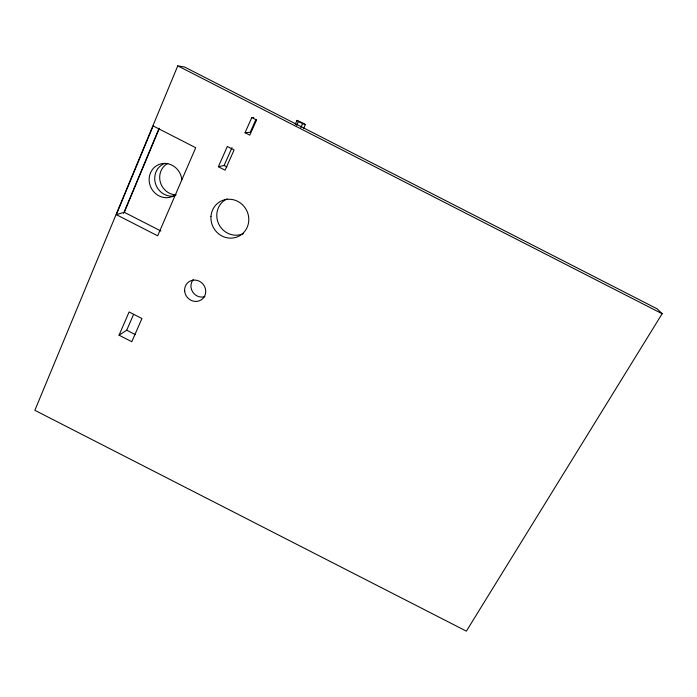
<?xml version="1.0" encoding="UTF-8"?>
<svg xmlns="http://www.w3.org/2000/svg" width="697" height="697" viewBox="0 0 697 697"><rect width="100%" height="100%" fill="white"/><g stroke="black" fill="none" stroke-linecap="round" stroke-linejoin="round"><path stroke-width="1.05" d="M177.77 65.858L34.85 410.315L466.371 631.142L662.15 313.728L657.184 308.849L184.627 67.034L177.77 65.858L662.15 313.728M116.338 214.65L153.157 125.939L195.718 147.72L157.679 235.813L116.338 214.65L124.31 212.306L160.85 231.003M123.569 213.395L159.116 128.187M124.31 212.306L159.23 128.64M119.056 335.187L129.111 311.968L141.944 318.529L131.785 341.696L119.056 335.187L126.715 330.195L133.597 314.382M218.361 166.731L227.318 146.475L234.087 149.942L225.096 170.181L218.361 166.731L224.112 165.468L226.926 166.914M224.112 165.468L232.005 147.668M251.8 117.558L256.583 120.006L249.796 135.157L245.048 132.726L251.8 117.558L253.821 117.523M255.956 119.44L250.223 132.273L245.048 132.726M295.214 124.319L297.018 120.389L303.918 123.552L305.364 124.658L303.543 128.579M296.617 125.425L298.438 121.487L297.018 120.389M300.808 127.568L302.629 123.63L305.364 124.658M298.438 121.487L302.629 123.63M126.715 330.195L135.331 334.604M175.226 194.916A17.355 16.162 64.5 0 1 150.831 187.275A17.355 16.162 64.5 0 1 160.946 163.856A17.355 16.162 64.5 0 1 181.83 179.626M204.918 296.652A10.708 10.072 50.8 0 1 192.895 292.296A10.708 10.072 50.8 0 1 193.208 279.636M243.314 233.652A19.202 18.296 61.7 0 1 218.649 223.85A19.202 18.296 61.7 0 1 227.091 198.845M174.642 195.901A17.042 15.892 64.8 0 1 155.466 183.599A17.042 15.892 64.8 0 1 164.875 163.386M176.219 194.855A16.763 15.648 65.1 0 1 160.275 181.952A16.763 15.648 65.1 0 1 167.829 163.403M184.661 291.189A10.96 10.289 50.4 0 0 201.363 299.788A10.96 10.289 50.4 0 0 199.49 281.283A10.96 10.289 50.4 0 0 184.661 291.189M210.982 216.453A19.673 18.706 61.1 0 0 238.121 236.536A19.673 18.706 61.1 0 0 240.5 203.071A19.673 18.706 61.1 0 0 210.982 216.453"/></g></svg>
